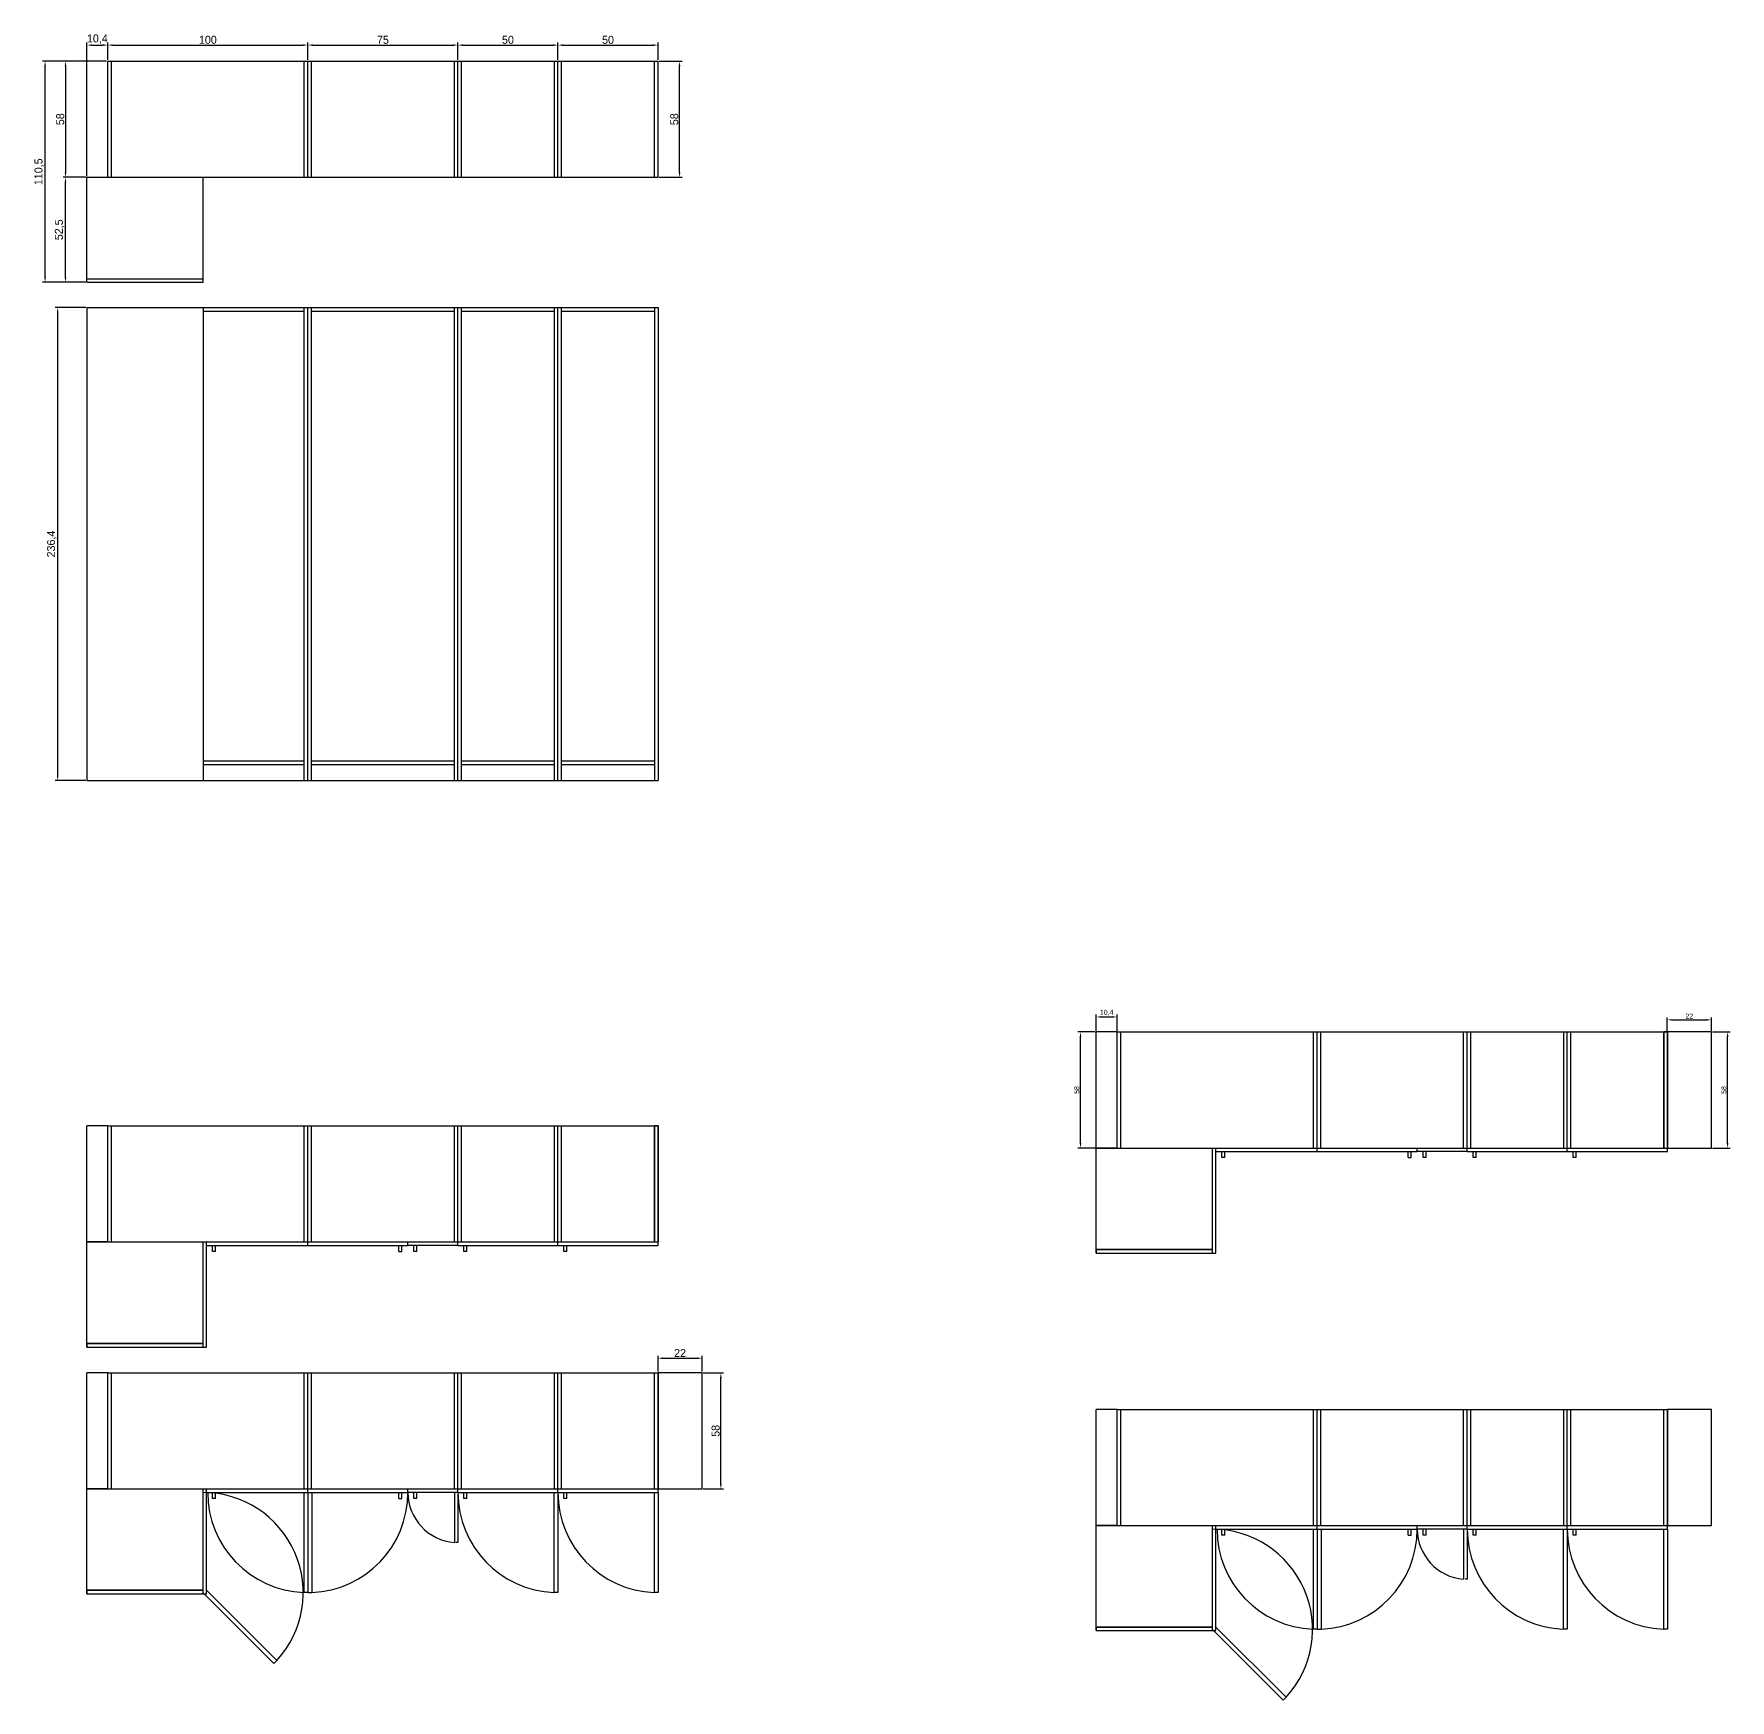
# Model space of a CAD drawing. Header units: millimetres. Extents: x 583 to 3257, y -824 to 1558.
# Drawn here: x 2128 to 2976, y 524 to 1357 of the extents above; entities that cross this region are included whole.
import ezdxf
from ezdxf.lldxf.tags import DXFTag

# ---------------------------------------------------------------- set-up
doc = ezdxf.new("R2010")
doc.units = ezdxf.units.MM
doc.layers.add('Multimedia', color=150, linetype='Continuous')
doc.layers.add('Wymiar', color=7, linetype='Continuous', true_color=0x9e9e9e)
tags = doc.linetypes.add('03B018', pattern=[5.4, 2.16, -3.24]).pattern_tags.tags
tags[6:7] = [DXFTag(74, 4), DXFTag(75, 0), DXFTag(340, '0'), DXFTag(46, 1.0), DXFTag(50, 0.0), DXFTag(44, 0.0), DXFTag(45, 0.0)]
tags[4:5] = [DXFTag(74, 4), DXFTag(75, 0), DXFTag(340, '0'), DXFTag(46, 1.0), DXFTag(50, 0.0), DXFTag(44, 0.0), DXFTag(45, 0.0)]
doc.dimstyles.new('ISO-25', dxfattribs={"dimtxt": 2.5, "dimasz": 2.5, "dimexe": 1.25, "dimexo": 0.625, "dimtad": 1, "dimtxsty": 'Standard', "dimcen": 2.5, "dimadec": 0, "dimazin": 0, "dimtfac": 1, "dimtmove": 0, "dimatfit": 3, "dimfxl": 1, "dimarcsym": 0})

# ---------------------------------------------------------------- blocks, each defined once
blk = doc.blocks.new('Z$W@#21448')
for p, q in [((10.4, 110.5), (285.4, 110.5)), ((10.4, 52.5), (10.4, 110.5)), ((12.2, 52.5), (12.2, 110.5)), ((108.6, 52.5), (108.6, 110.5)), ((110.4, 52.5), (110.4, 110.5)), ((110.4, 52.5), (110.4, 110.5)), ((112.2, 52.5), (112.2, 110.5)), ((183.6, 52.5), (183.6, 110.5)), ((185.4, 52.5), (185.4, 110.5)), ((185.4, 52.5), (185.4, 110.5)), ((187.2, 52.5), (187.2, 110.5)), ((233.6, 52.5), (233.6, 110.5)), ((235.4, 52.5), (235.4, 110.5)), ((235.4, 52.5), (235.4, 110.5)), ((237.2, 52.5), (237.2, 110.5)), ((283.6, 52.5), (283.6, 110.5)), ((285.4, 52.5), (285.4, 110.5)), ((0, 0), (0, 52.5)), ((0, 52.5), (58, 52.5)), ((58, 0), (58, 52.5)), ((58, 52.5), (285.4, 52.5)), ((0, 1.8), (58, 1.8)), ((0, 0), (58, 0))]:
    blk.add_line(p, q)
blk = doc.blocks.new('*D206')
at = {"layer": 'Defpoints', "color": 0}
for p in [(2164.81, 1351.46), (2164.81, 1343.4), (2154.41, 1285.4)]:
    blk.add_point(p, dxfattribs=at)
at = {"layer": 'Wymiar', "color": 0, "lineweight": -2}
for p, q in [((2154.41, 1286.02), (2154.41, 1352.71)), ((2156.91, 1351.46), (2162.31, 1351.46)), ((2164.81, 1344.02), (2164.81, 1352.71))]:
    blk.add_line(p, q, dxfattribs=at)
at = {"layer": 'Wymiar', "color": 0}
for points in [[(2156.91, 1351.87), (2156.91, 1351.04), (2154.41, 1351.46)], [(2162.31, 1351.04), (2162.31, 1351.87), (2164.81, 1351.46)]]:
    blk.add_solid(points, dxfattribs=at)
at = {"layer": 'Wymiar', "color": 0, "insert": (2159.61, 1354.42), "char_height": 4, "attachment_point": 5}
blk.add_mtext('10,4', dxfattribs=at)
blk = doc.blocks.new('*D207')
at = {"layer": 'Defpoints', "color": 0}
for p in [(2264.81, 1351.46), (2164.81, 1343.4), (2264.81, 1343.4)]:
    blk.add_point(p, dxfattribs=at)
at = {"layer": 'Wymiar', "color": 0, "lineweight": -2}
for p, q in [((2164.81, 1344.02), (2164.81, 1352.71)), ((2167.31, 1351.46), (2262.31, 1351.46)), ((2264.81, 1344.02), (2264.81, 1352.71))]:
    blk.add_line(p, q, dxfattribs=at)
at = {"layer": 'Wymiar', "color": 0}
for points in [[(2167.31, 1351.87), (2167.31, 1351.04), (2164.81, 1351.46)], [(2262.31, 1351.04), (2262.31, 1351.87), (2264.81, 1351.46)]]:
    blk.add_solid(points, dxfattribs=at)
at = {"layer": 'Wymiar', "color": 0, "insert": (2214.81, 1354.08), "char_height": 4, "attachment_point": 5}
blk.add_mtext('100', dxfattribs=at)
blk = doc.blocks.new('*D208')
at = {"layer": 'Defpoints', "color": 0}
for p in [(2339.81, 1351.46), (2264.81, 1343.4), (2339.81, 1343.4)]:
    blk.add_point(p, dxfattribs=at)
at = {"layer": 'Wymiar', "color": 0, "lineweight": -2}
for p, q in [((2264.81, 1344.02), (2264.81, 1352.71)), ((2267.31, 1351.46), (2337.31, 1351.46)), ((2339.81, 1344.02), (2339.81, 1352.71))]:
    blk.add_line(p, q, dxfattribs=at)
at = {"layer": 'Wymiar', "color": 0}
for points in [[(2267.31, 1351.87), (2267.31, 1351.04), (2264.81, 1351.46)], [(2337.31, 1351.04), (2337.31, 1351.87), (2339.81, 1351.46)]]:
    blk.add_solid(points, dxfattribs=at)
at = {"layer": 'Wymiar', "color": 0, "insert": (2302.31, 1354.08), "char_height": 4, "attachment_point": 5}
blk.add_mtext('75', dxfattribs=at)
blk = doc.blocks.new('*D209')
at = {"layer": 'Defpoints', "color": 0}
for p in [(2389.81, 1351.46), (2339.81, 1343.4), (2389.81, 1343.4)]:
    blk.add_point(p, dxfattribs=at)
at = {"layer": 'Wymiar', "color": 0, "lineweight": -2}
for p, q in [((2339.81, 1344.02), (2339.81, 1352.71)), ((2342.31, 1351.46), (2387.31, 1351.46)), ((2389.81, 1344.02), (2389.81, 1352.71))]:
    blk.add_line(p, q, dxfattribs=at)
at = {"layer": 'Wymiar', "color": 0}
for points in [[(2342.31, 1351.87), (2342.31, 1351.04), (2339.81, 1351.46)], [(2387.31, 1351.04), (2387.31, 1351.87), (2389.81, 1351.46)]]:
    blk.add_solid(points, dxfattribs=at)
at = {"layer": 'Wymiar', "color": 0, "insert": (2364.81, 1354.08), "char_height": 4, "attachment_point": 5}
blk.add_mtext('50', dxfattribs=at)
blk = doc.blocks.new('*D210')
at = {"layer": 'Defpoints', "color": 0}
for p in [(2439.81, 1351.46), (2389.81, 1343.4), (2439.81, 1343.4)]:
    blk.add_point(p, dxfattribs=at)
at = {"layer": 'Wymiar', "color": 0, "lineweight": -2}
for p, q in [((2389.81, 1344.02), (2389.81, 1352.71)), ((2392.31, 1351.46), (2437.31, 1351.46)), ((2439.81, 1344.02), (2439.81, 1352.71))]:
    blk.add_line(p, q, dxfattribs=at)
at = {"layer": 'Wymiar', "color": 0}
for points in [[(2392.31, 1351.87), (2392.31, 1351.04), (2389.81, 1351.46)], [(2437.31, 1351.04), (2437.31, 1351.87), (2439.81, 1351.46)]]:
    blk.add_solid(points, dxfattribs=at)
at = {"layer": 'Wymiar', "color": 0, "insert": (2414.81, 1354.08), "char_height": 4, "attachment_point": 5}
blk.add_mtext('50', dxfattribs=at)
blk = doc.blocks.new('*D211')
at = {"layer": 'Defpoints', "color": 0}
for p in [(2439.81, 1343.4), (2450.57, 1343.4), (2439.81, 1285.4)]:
    blk.add_point(p, dxfattribs=at)
at = {"layer": 'Wymiar', "color": 0, "lineweight": -2}
for p, q in [((2440.44, 1343.4), (2451.82, 1343.4)), ((2450.57, 1287.9), (2450.57, 1340.9)), ((2440.44, 1285.4), (2451.82, 1285.4))]:
    blk.add_line(p, q, dxfattribs=at)
at = {"layer": 'Wymiar', "color": 0}
for points in [[(2450.98, 1340.9), (2450.15, 1340.9), (2450.57, 1343.4)], [(2450.15, 1287.9), (2450.98, 1287.9), (2450.57, 1285.4)]]:
    blk.add_solid(points, dxfattribs=at)
at = {"layer": 'Wymiar', "color": 0, "insert": (2447.94, 1314.4), "char_height": 4, "attachment_point": 5, "rotation": 90}
blk.add_mtext('58', dxfattribs=at)
blk = doc.blocks.new('*D212')
at = {"layer": 'Defpoints', "color": 0}
for p in [(2164.81, 1343.4), (2143.68, 1285.4), (2154.41, 1285.4)]:
    blk.add_point(p, dxfattribs=at)
at = {"layer": 'Wymiar', "color": 0, "lineweight": -2}
for p, q in [((2164.19, 1343.4), (2142.43, 1343.4)), ((2143.68, 1340.9), (2143.68, 1287.9)), ((2153.79, 1285.4), (2142.43, 1285.4))]:
    blk.add_line(p, q, dxfattribs=at)
at = {"layer": 'Wymiar', "color": 0}
for points in [[(2144.09, 1340.9), (2143.26, 1340.9), (2143.68, 1343.4)], [(2143.26, 1287.9), (2144.09, 1287.9), (2143.68, 1285.4)]]:
    blk.add_solid(points, dxfattribs=at)
at = {"layer": 'Wymiar', "color": 0, "insert": (2141.05, 1314.4), "char_height": 4, "attachment_point": 5, "rotation": 90}
blk.add_mtext('58', dxfattribs=at)
blk = doc.blocks.new('*D213')
at = {"layer": 'Defpoints', "color": 0}
for p in [(2143.68, 1285.4), (2154.41, 1285.4), (2154.41, 1232.9)]:
    blk.add_point(p, dxfattribs=at)
at = {"layer": 'Wymiar', "color": 0, "lineweight": -2}
for p, q in [((2153.79, 1285.4), (2142.43, 1285.4)), ((2143.68, 1235.4), (2143.68, 1282.9)), ((2153.79, 1232.9), (2142.43, 1232.9))]:
    blk.add_line(p, q, dxfattribs=at)
at = {"layer": 'Wymiar', "color": 0}
for points in [[(2144.09, 1282.9), (2143.26, 1282.9), (2143.68, 1285.4)], [(2143.26, 1235.4), (2144.09, 1235.4), (2143.68, 1232.9)]]:
    blk.add_solid(points, dxfattribs=at)
at = {"layer": 'Wymiar', "color": 0, "insert": (2140.72, 1259.15), "char_height": 4, "attachment_point": 5, "rotation": 90}
blk.add_mtext('52,5', dxfattribs=at)
blk = doc.blocks.new('*D214')
at = {"layer": 'Defpoints', "color": 0}
for p in [(2133.47, 1343.4), (2164.81, 1343.4), (2154.41, 1232.9)]:
    blk.add_point(p, dxfattribs=at)
at = {"layer": 'Wymiar', "color": 0, "lineweight": -2}
for p, q in [((2164.19, 1343.4), (2132.22, 1343.4)), ((2133.47, 1235.4), (2133.47, 1340.9)), ((2153.79, 1232.9), (2132.22, 1232.9))]:
    blk.add_line(p, q, dxfattribs=at)
at = {"layer": 'Wymiar', "color": 0}
for points in [[(2133.89, 1340.9), (2133.06, 1340.9), (2133.47, 1343.4)], [(2133.06, 1235.4), (2133.89, 1235.4), (2133.47, 1232.9)]]:
    blk.add_solid(points, dxfattribs=at)
at = {"layer": 'Wymiar', "color": 0, "insert": (2130.52, 1288.15), "char_height": 4, "attachment_point": 5, "rotation": 90}
blk.add_mtext('110,5', dxfattribs=at)
blk = doc.blocks.new('*D215')
at = {"layer": 'Defpoints', "color": 0}
for p in [(2139.78, 1220.28), (2154.41, 1220.28), (2154.41, 983.88)]:
    blk.add_point(p, dxfattribs=at)
at = {"layer": 'Wymiar', "color": 0, "lineweight": -2}
for p, q in [((2153.79, 1220.28), (2138.53, 1220.28)), ((2139.78, 986.38), (2139.78, 1217.78)), ((2153.79, 983.88), (2138.53, 983.88))]:
    blk.add_line(p, q, dxfattribs=at)
at = {"layer": 'Wymiar', "color": 0}
for points in [[(2140.19, 1217.78), (2139.36, 1217.78), (2139.78, 1220.28)], [(2139.36, 986.38), (2140.19, 986.38), (2139.78, 983.88)]]:
    blk.add_solid(points, dxfattribs=at)
at = {"layer": 'Wymiar', "color": 0, "insert": (2136.82, 1102.08), "char_height": 4, "attachment_point": 5, "rotation": 90}
blk.add_mtext('236,4', dxfattribs=at)
blk = doc.blocks.new('*D244')
at = {"layer": 'Defpoints', "color": 0}
for p in [(2669.25, 865.71), (2658.85, 858.2), (2669.25, 858.2)]:
    blk.add_point(p, dxfattribs=at)
at = {"layer": 'Wymiar', "color": 0, "lineweight": -2}
for p, q in [((2658.85, 858.83), (2658.85, 866.96)), ((2661.35, 865.71), (2666.75, 865.71)), ((2669.25, 858.83), (2669.25, 866.96))]:
    blk.add_line(p, q, dxfattribs=at)
at = {"layer": 'Wymiar', "color": 0}
for points in [[(2661.35, 866.12), (2661.35, 865.29), (2658.85, 865.71)], [(2666.75, 865.29), (2666.75, 866.12), (2669.25, 865.71)]]:
    blk.add_solid(points, dxfattribs=at)
at = {"layer": 'Wymiar', "color": 0, "insert": (2664.05, 867.79), "char_height": 2.5, "attachment_point": 5}
blk.add_mtext('10,4', dxfattribs=at)
blk = doc.blocks.new('*D245')
at = {"layer": 'Defpoints', "color": 0}
for p in [(2650.95, 858.2), (2658.85, 858.2), (2658.85, 800.2)]:
    blk.add_point(p, dxfattribs=at)
at = {"layer": 'Wymiar', "color": 0, "lineweight": -2}
for p, q in [((2658.23, 858.2), (2649.7, 858.2)), ((2650.95, 802.7), (2650.95, 855.7)), ((2658.23, 800.2), (2649.7, 800.2))]:
    blk.add_line(p, q, dxfattribs=at)
at = {"layer": 'Wymiar', "color": 0}
for points in [[(2651.37, 855.7), (2650.53, 855.7), (2650.95, 858.2)], [(2650.53, 802.7), (2651.37, 802.7), (2650.95, 800.2)]]:
    blk.add_solid(points, dxfattribs=at)
at = {"layer": 'Wymiar', "color": 0, "insert": (2649.07, 829.2), "char_height": 2.5, "attachment_point": 5, "rotation": 90}
blk.add_mtext('58', dxfattribs=at)
blk = doc.blocks.new('*D246')
at = {"layer": 'Defpoints', "color": 0}
for p in [(2944.25, 858.2), (2966.25, 864.26), (2966.25, 858.2)]:
    blk.add_point(p, dxfattribs=at)
at = {"layer": 'Wymiar', "color": 0, "lineweight": -2}
for p, q in [((2944.25, 858.83), (2944.25, 865.51)), ((2966.25, 858.83), (2966.25, 865.51)), ((2946.75, 864.26), (2963.75, 864.26))]:
    blk.add_line(p, q, dxfattribs=at)
at = {"layer": 'Wymiar', "color": 0}
for points in [[(2946.75, 864.67), (2946.75, 863.84), (2944.25, 864.26)], [(2963.75, 863.84), (2963.75, 864.67), (2966.25, 864.26)]]:
    blk.add_solid(points, dxfattribs=at)
at = {"layer": 'Wymiar', "color": 0, "insert": (2955.25, 866.13), "char_height": 2.5, "attachment_point": 5}
blk.add_mtext('22', dxfattribs=at)
blk = doc.blocks.new('*D247')
at = {"layer": 'Defpoints', "color": 0}
for p in [(2966.25, 858.2), (2974.36, 858.2), (2966.25, 800.2)]:
    blk.add_point(p, dxfattribs=at)
at = {"layer": 'Wymiar', "color": 0, "lineweight": -2}
for p, q in [((2966.88, 858.2), (2975.61, 858.2)), ((2974.36, 802.7), (2974.36, 855.7)), ((2966.88, 800.2), (2975.61, 800.2))]:
    blk.add_line(p, q, dxfattribs=at)
at = {"layer": 'Wymiar', "color": 0}
for points in [[(2974.78, 855.7), (2973.94, 855.7), (2974.36, 858.2)], [(2973.94, 802.7), (2974.78, 802.7), (2974.36, 800.2)]]:
    blk.add_solid(points, dxfattribs=at)
at = {"layer": 'Wymiar', "color": 0, "insert": (2972.48, 829.2), "char_height": 2.5, "attachment_point": 5, "rotation": 90}
blk.add_mtext('58', dxfattribs=at)
blk = doc.blocks.new('*D261')
at = {"layer": 'Defpoints', "color": 0}
for p in [(2439.81, 687.83), (2461.81, 695.13), (2461.81, 687.83)]:
    blk.add_point(p, dxfattribs=at)
at = {"layer": 'Wymiar', "color": 0, "lineweight": -2}
for p, q in [((2439.81, 688.46), (2439.81, 696.38)), ((2461.81, 688.46), (2461.81, 696.38)), ((2442.31, 695.13), (2459.31, 695.13))]:
    blk.add_line(p, q, dxfattribs=at)
at = {"layer": 'Wymiar', "color": 0}
for points in [[(2442.31, 695.55), (2442.31, 694.71), (2439.81, 695.13)], [(2459.31, 694.71), (2459.31, 695.55), (2461.81, 695.13)]]:
    blk.add_solid(points, dxfattribs=at)
at = {"layer": 'Wymiar', "color": 0, "insert": (2450.81, 697.75), "char_height": 4, "attachment_point": 5}
blk.add_mtext('22', dxfattribs=at)
blk = doc.blocks.new('*D262')
at = {"layer": 'Defpoints', "color": 0}
for p in [(2461.81, 687.83), (2471.23, 687.83), (2461.81, 629.83)]:
    blk.add_point(p, dxfattribs=at)
at = {"layer": 'Wymiar', "color": 0, "lineweight": -2}
for p, q in [((2462.44, 687.83), (2472.48, 687.83)), ((2471.23, 632.33), (2471.23, 685.33)), ((2462.44, 629.83), (2472.48, 629.83))]:
    blk.add_line(p, q, dxfattribs=at)
at = {"layer": 'Wymiar', "color": 0}
for points in [[(2471.64, 685.33), (2470.81, 685.33), (2471.23, 687.83)], [(2470.81, 632.33), (2471.64, 632.33), (2471.23, 629.83)]]:
    blk.add_solid(points, dxfattribs=at)
at = {"layer": 'Wymiar', "color": 0, "insert": (2468.6, 658.83), "char_height": 4, "attachment_point": 5, "rotation": 90}
blk.add_mtext('58', dxfattribs=at)

msp = doc.modelspace()

# ---------------------------------------------------------------- linework, layer by layer
for p, q in [((2164.814, 1343.399), (2439.814, 1343.399)), ((2164.814, 1285.399), (2164.814, 1343.399)), ((2166.614, 1285.399), (2166.614, 1343.399)), ((2263.014, 1285.399), (2263.014, 1343.399)), ((2264.814, 1285.399), (2264.814, 1343.399)), ((2264.814, 1285.399), (2264.814, 1343.399)), ((2266.614, 1285.399), (2266.614, 1343.399)), ((2338.014, 1285.399), (2338.014, 1343.399)), ((2339.814, 1285.399), (2339.814, 1343.399)), ((2339.814, 1285.399), (2339.814, 1343.399)), ((2341.614, 1285.399), (2341.614, 1343.399)), ((2388.014, 1285.399), (2388.014, 1343.399)), ((2389.814, 1285.399), (2389.814, 1343.399)), ((2389.814, 1285.399), (2389.814, 1343.399)), ((2391.614, 1285.399), (2391.614, 1343.399)), ((2438.014, 1285.399), (2438.014, 1343.399)), ((2439.814, 1285.399), (2439.814, 1343.399)), ((2154.414, 1232.899), (2154.414, 1285.399)), ((2154.414, 1285.399), (2212.414, 1285.399)), ((2212.414, 1232.899), (2212.414, 1285.399)), ((2212.414, 1285.399), (2439.814, 1285.399)), ((2154.414, 1234.699), (2212.414, 1234.699)), ((2154.414, 1232.899), (2212.414, 1232.899)), ((2154.414, 1220.284), (2154.414, 983.884)), ((2154.414, 1220.284), (2439.814, 1220.284)), ((2212.414, 1220.284), (2212.414, 983.884)), ((2212.414, 1218.484), (2263.014, 1218.484)), ((2263.014, 983.884), (2263.014, 1220.284)), ((2264.814, 983.884), (2264.814, 1220.284)), ((2266.614, 983.884), (2266.614, 1220.284)), ((2266.614, 1218.484), (2338.014, 1218.484)), ((2338.014, 983.884), (2338.014, 1220.284)), ((2339.814, 983.884), (2339.814, 1220.284)), ((2341.614, 983.884), (2341.614, 1220.284)), ((2341.614, 1218.484), (2388.014, 1218.484)), ((2388.014, 983.884), (2388.014, 1220.284)), ((2389.814, 983.884), (2389.814, 1220.284)), ((2391.614, 983.884), (2391.614, 1220.284)), ((2391.614, 1218.484), (2438.014, 1218.484)), ((2438.014, 1220.284), (2438.014, 983.884)), ((2439.814, 1220.284), (2439.814, 983.884)), ((2212.414, 993.684), (2263.014, 993.684)), ((2212.414, 991.884), (2263.014, 991.884)), ((2266.614, 993.684), (2338.014, 993.684)), ((2266.614, 991.884), (2338.014, 991.884)), ((2341.614, 993.684), (2388.014, 993.684)), ((2341.614, 991.884), (2388.014, 991.884)), ((2391.614, 993.684), (2438.014, 993.684)), ((2391.614, 991.884), (2438.014, 991.884)), ((2154.414, 983.884), (2439.814, 983.884))]:
    msp.add_line(p, q)
at = {"layer": 'Multimedia'}
for p, q in [((2658.853, 800.205), (2658.853, 858.205)), ((2669.253, 858.205), (2658.853, 858.205)), ((2669.253, 800.205), (2669.253, 858.205)), ((2944.253, 858.205), (2942.453, 858.205)), ((2942.453, 858.205), (2942.453, 800.205)), ((2966.253, 858.205), (2944.253, 858.205)), ((2944.253, 858.205), (2944.253, 800.205)), ((2966.253, 800.205), (2966.253, 858.205)), ((2154.414, 753.234), (2154.414, 811.234)), ((2164.814, 811.234), (2154.414, 811.234)), ((2164.814, 753.234), (2164.814, 811.234)), ((2439.814, 811.234), (2438.014, 811.234)), ((2438.014, 811.234), (2438.014, 753.234)), ((2439.814, 811.234), (2439.814, 753.234)), ((2669.253, 800.205), (2658.853, 800.205)), ((2716.853, 747.705), (2716.853, 800.205)), ((2716.853, 800.205), (2718.653, 800.205)), ((2718.653, 747.705), (2718.653, 800.205)), ((2718.653, 800.205), (2769.253, 800.205)), ((2718.653, 798.405), (2769.253, 798.405)), ((2721.653, 795.412), (2721.653, 798.412)), ((2723.153, 795.412), (2723.153, 798.412)), ((2769.253, 798.405), (2769.253, 800.205)), ((2769.253, 800.205), (2806.753, 800.205)), ((2769.253, 798.405), (2819.253, 798.405)), ((2806.753, 800.205), (2844.253, 800.205)), ((2814.753, 795.412), (2814.753, 798.412)), ((2816.253, 795.412), (2816.253, 798.412)), ((2819.253, 798.405), (2819.253, 800.205)), ((2844.253, 798.405), (2819.253, 798.405)), ((2822.253, 795.412), (2822.253, 798.412)), ((2823.753, 795.412), (2823.753, 798.412)), ((2844.253, 798.405), (2844.253, 800.205)), ((2844.253, 800.205), (2894.253, 800.205)), ((2844.253, 798.405), (2894.253, 798.405)), ((2847.253, 795.412), (2847.253, 798.412)), ((2848.753, 795.412), (2848.753, 798.412)), ((2894.253, 798.405), (2894.253, 800.205)), ((2894.253, 800.205), (2944.253, 800.205)), ((2894.253, 798.405), (2944.253, 798.405)), ((2897.253, 795.412), (2897.253, 798.412)), ((2898.753, 795.412), (2898.753, 798.412)), ((2944.253, 798.405), (2944.253, 800.205)), ((2944.253, 800.205), (2966.253, 800.205)), ((2723.153, 795.412), (2721.653, 795.412)), ((2814.753, 795.412), (2816.253, 795.412)), ((2823.753, 795.412), (2822.253, 795.412)), ((2848.753, 795.412), (2847.253, 795.412)), ((2898.753, 795.412), (2897.253, 795.412)), ((2164.814, 753.234), (2154.414, 753.234)), ((2212.414, 700.734), (2212.414, 753.234)), ((2212.414, 753.234), (2214.214, 753.234)), ((2214.214, 700.734), (2214.214, 753.234)), ((2214.214, 753.234), (2264.814, 753.234)), ((2214.214, 751.434), (2264.814, 751.434)), ((2217.214, 748.441), (2217.214, 751.441)), ((2218.714, 748.441), (2217.214, 748.441)), ((2218.714, 748.441), (2218.714, 751.441)), ((2264.814, 751.434), (2264.814, 753.234)), ((2264.814, 753.234), (2302.314, 753.234)), ((2264.814, 751.434), (2314.814, 751.434)), ((2302.314, 753.234), (2339.814, 753.234)), ((2310.314, 748.441), (2310.314, 751.441)), ((2310.314, 748.441), (2311.814, 748.441)), ((2311.814, 748.441), (2311.814, 751.441)), ((2314.814, 751.434), (2314.814, 753.234)), ((2339.814, 751.434), (2314.814, 751.434)), ((2317.814, 748.441), (2317.814, 751.441)), ((2319.314, 748.441), (2317.814, 748.441)), ((2319.314, 748.441), (2319.314, 751.441)), ((2339.814, 751.434), (2339.814, 753.234)), ((2339.814, 753.234), (2389.814, 753.234)), ((2339.814, 751.434), (2389.814, 751.434)), ((2342.814, 748.441), (2342.814, 751.441)), ((2344.314, 748.441), (2342.814, 748.441)), ((2344.314, 748.441), (2344.314, 751.441)), ((2389.814, 751.434), (2389.814, 753.234)), ((2389.814, 753.234), (2439.814, 753.234)), ((2389.814, 751.434), (2439.814, 751.434)), ((2392.814, 748.441), (2392.814, 751.441)), ((2394.314, 748.441), (2392.814, 748.441)), ((2394.314, 748.441), (2394.314, 751.441)), ((2439.814, 751.434), (2439.814, 753.234)), ((2658.853, 749.505), (2658.853, 747.705)), ((2716.853, 749.505), (2658.853, 749.505)), ((2658.853, 747.705), (2716.853, 747.705)), ((2716.853, 747.705), (2716.853, 749.505)), ((2716.853, 747.705), (2718.653, 747.705)), ((2154.414, 702.534), (2154.414, 700.734)), ((2212.414, 702.534), (2154.414, 702.534)), ((2154.414, 700.734), (2212.414, 700.734)), ((2212.414, 700.734), (2212.414, 702.534)), ((2212.414, 700.734), (2214.214, 700.734)), ((2154.414, 629.831), (2154.414, 687.831)), ((2164.814, 687.831), (2154.414, 687.831)), ((2164.814, 629.831), (2164.814, 687.831)), ((2438.014, 629.831), (2438.014, 687.831)), ((2438.014, 687.831), (2439.814, 687.831)), ((2439.814, 687.831), (2439.814, 629.831)), ((2461.814, 687.831), (2439.814, 687.831)), ((2461.814, 629.831), (2461.814, 687.831)), ((2658.853, 611.501), (2658.853, 669.501)), ((2669.253, 669.501), (2658.853, 669.501)), ((2669.253, 611.501), (2669.253, 669.501)), ((2966.253, 669.501), (2944.253, 669.501)), ((2944.253, 669.501), (2944.253, 611.501)), ((2966.253, 611.501), (2966.253, 669.501)), ((2164.814, 629.831), (2154.414, 629.831)), ((2212.414, 577.331), (2212.414, 629.831)), ((2212.414, 629.831), (2214.214, 629.831)), ((2214.214, 577.331), (2214.214, 629.831)), ((2214.214, 629.831), (2264.814, 629.831)), ((2214.214, 628.031), (2264.814, 628.031)), ((2217.214, 625.037), (2217.214, 628.037)), ((2218.714, 625.037), (2218.714, 628.037)), ((2262.741, 628.031), (2262.741, 578.031)), ((2264.741, 628.031), (2264.741, 578.031)), ((2264.814, 628.031), (2264.814, 629.831)), ((2264.814, 629.831), (2302.314, 629.831)), ((2264.814, 628.031), (2264.814, 578.031)), ((2264.814, 628.031), (2264.814, 578.031)), ((2264.814, 628.031), (2264.814, 578.031)), ((2264.814, 628.031), (2314.814, 628.031)), ((2266.814, 628.031), (2266.814, 578.031)), ((2266.814, 628.031), (2266.814, 578.031)), ((2302.314, 629.831), (2339.814, 629.831)), ((2310.314, 625.037), (2310.314, 628.037)), ((2311.814, 625.037), (2311.814, 628.037)), ((2314.814, 628.031), (2314.814, 629.831)), ((2339.814, 628.031), (2314.814, 628.031)), ((2317.814, 625.037), (2317.814, 628.037)), ((2319.314, 625.037), (2319.314, 628.037)), ((2338.014, 628.031), (2338.014, 603.031)), ((2339.814, 628.031), (2339.814, 629.831)), ((2339.814, 629.831), (2389.814, 629.831)), ((2339.814, 628.031), (2339.814, 603.031)), ((2339.814, 628.031), (2339.814, 603.031)), ((2339.814, 628.031), (2339.814, 603.031)), ((2339.814, 628.031), (2389.814, 628.031)), ((2342.814, 625.037), (2342.814, 628.037)), ((2344.314, 625.037), (2344.314, 628.037)), ((2387.814, 628.031), (2387.814, 578.031)), ((2389.814, 628.031), (2389.814, 629.831)), ((2389.814, 629.831), (2439.814, 629.831)), ((2389.814, 628.031), (2389.814, 578.031)), ((2389.814, 628.031), (2439.814, 628.031)), ((2392.814, 625.037), (2392.814, 628.037)), ((2394.314, 625.037), (2394.314, 628.037)), ((2437.814, 628.031), (2437.814, 578.031)), ((2439.814, 628.031), (2439.814, 629.831)), ((2439.814, 629.831), (2461.814, 629.831)), ((2439.814, 628.031), (2439.814, 578.031)), ((2218.714, 625.037), (2217.214, 625.037)), ((2310.314, 625.037), (2311.814, 625.037)), ((2319.314, 625.037), (2317.814, 625.037)), ((2344.314, 625.037), (2342.814, 625.037)), ((2394.314, 625.037), (2392.814, 625.037)), ((2669.253, 611.501), (2658.853, 611.501)), ((2716.853, 559.001), (2716.853, 611.501)), ((2716.853, 611.501), (2718.653, 611.501)), ((2718.653, 559.001), (2718.653, 611.501)), ((2718.653, 611.501), (2769.253, 611.501)), ((2769.253, 609.701), (2769.253, 611.501)), ((2769.253, 611.501), (2806.753, 611.501)), ((2806.753, 611.501), (2844.253, 611.501)), ((2819.253, 609.701), (2819.253, 611.501)), ((2844.253, 609.701), (2844.253, 611.501)), ((2844.253, 611.501), (2894.253, 611.501)), ((2894.253, 609.701), (2894.253, 611.501)), ((2894.253, 611.501), (2944.253, 611.501)), ((2944.253, 609.701), (2944.253, 611.501)), ((2944.253, 611.501), (2966.253, 611.501)), ((2339.814, 603.031), (2338.814, 603.031)), ((2718.653, 609.701), (2769.253, 609.701)), ((2721.653, 606.707), (2721.653, 609.707)), ((2723.153, 606.707), (2721.653, 606.707)), ((2723.153, 606.707), (2723.153, 609.707)), ((2767.18, 609.701), (2767.18, 559.701)), ((2769.18, 609.701), (2769.18, 559.701)), ((2769.253, 609.701), (2769.253, 559.701)), ((2769.253, 609.701), (2769.253, 559.701)), ((2769.253, 609.701), (2769.253, 559.701)), ((2769.253, 609.701), (2819.253, 609.701)), ((2771.253, 609.701), (2771.253, 559.701)), ((2771.253, 609.701), (2771.253, 559.701)), ((2814.753, 606.707), (2814.753, 609.707)), ((2814.753, 606.707), (2816.253, 606.707)), ((2816.253, 606.707), (2816.253, 609.707)), ((2844.253, 609.701), (2819.253, 609.701)), ((2822.253, 606.707), (2822.253, 609.707)), ((2823.753, 606.707), (2822.253, 606.707)), ((2823.753, 606.707), (2823.753, 609.707)), ((2842.453, 609.701), (2842.453, 584.701)), ((2844.253, 609.701), (2844.253, 584.701)), ((2844.253, 609.701), (2844.253, 584.701)), ((2844.253, 609.701), (2844.253, 584.701)), ((2844.253, 609.701), (2894.253, 609.701)), ((2847.253, 606.707), (2847.253, 609.707)), ((2848.753, 606.707), (2847.253, 606.707)), ((2848.753, 606.707), (2848.753, 609.707)), ((2892.253, 609.701), (2892.253, 559.701)), ((2894.253, 609.701), (2894.253, 559.701)), ((2894.253, 609.701), (2944.253, 609.701)), ((2897.253, 606.707), (2897.253, 609.707)), ((2898.753, 606.707), (2897.253, 606.707)), ((2898.753, 606.707), (2898.753, 609.707)), ((2942.253, 609.701), (2942.253, 559.701)), ((2944.253, 609.701), (2944.253, 559.701)), ((2154.414, 579.131), (2154.414, 577.331)), ((2212.414, 579.131), (2154.414, 579.131)), ((2154.414, 577.331), (2212.414, 577.331)), ((2212.414, 577.331), (2212.414, 579.131)), ((2212.414, 577.331), (2214.214, 577.331)), ((2212.487, 577.961), (2247.843, 542.606)), ((2213.902, 579.375), (2249.257, 544.02)), ((2262.444, 578.004), (2262.444, 580.004)), ((2264.741, 578.031), (2262.741, 578.031)), ((2264.814, 578.031), (2266.814, 578.031)), ((2264.814, 578.031), (2266.814, 578.031)), ((2389.814, 578.031), (2387.814, 578.031)), ((2439.814, 578.031), (2437.814, 578.031)), ((2844.253, 584.701), (2843.253, 584.701)), ((2658.853, 560.801), (2658.853, 559.001)), ((2716.853, 560.801), (2658.853, 560.801)), ((2716.853, 559.001), (2716.853, 560.801)), ((2716.927, 559.631), (2752.282, 524.276)), ((2718.341, 561.045), (2753.696, 525.69)), ((2766.884, 559.674), (2766.884, 561.674)), ((2769.18, 559.701), (2767.18, 559.701)), ((2769.253, 559.701), (2771.253, 559.701)), ((2769.253, 559.701), (2771.253, 559.701)), ((2894.253, 559.701), (2892.253, 559.701)), ((2944.253, 559.701), (2942.253, 559.701)), ((2658.853, 559.001), (2716.853, 559.001)), ((2716.853, 559.001), (2718.653, 559.001)), ((2249.257, 544.02), (2247.843, 542.606)), ((2753.696, 525.69), (2752.282, 524.276))]:
    msp.add_line(p, q, dxfattribs=at)
at = {"layer": 'Multimedia', "linetype": '03B018'}
for centre, radius, start, end in [((2212.414, 577.931), 50.073, 317.373015, 90), ((2264.814, 628.061), 50.073, 180.034736, 267.626985), ((2264.741, 628.061), 50.073, 272.373015, 359.965264), ((2339.938, 628.081), 25.124, 180.114973, 265.607661), ((2389.887, 628.061), 50.073, 180.034736, 267.626985), ((2439.887, 628.061), 50.073, 180.034736, 267.626985), ((2716.853, 559.601), 50.073, 317.373015, 90), ((2769.253, 609.731), 50.073, 180.034736, 267.626985), ((2769.18, 609.731), 50.073, 272.373015, 359.965264), ((2844.378, 609.751), 25.124, 180.114973, 265.607661), ((2894.327, 609.731), 50.073, 180.034736, 267.626985), ((2944.327, 609.731), 50.073, 180.034736, 267.626985)]:
    msp.add_arc(centre, radius, start, end, dxfattribs=at)

# ---------------------------------------------------------------- block references
for p in [(2658.853, 747.705), (2154.414, 700.734), (2154.414, 577.331), (2658.853, 559.001)]:
    msp.add_blockref('Z$W@#21448', p)

# ---------------------------------------------------------------- dimensions: what is measured, and where the dimension line sits
at = {"layer": 'Wymiar'}
dim = msp.add_linear_dim(base=(2164.814, 1351.458), p1=(2154.414, 1285.399), p2=(2164.814, 1343.399), dimstyle='ISO-25', override={"dimtxt": 4}, dxfattribs=at)
dim.commit()
dim.dimension.update_dxf_attribs({"geometry": '*D206', "text_midpoint": (2159.614, 1351.458), "dimtype": 160})
for base, p1, p2, picture, middle in [((2264.814, 1351.458), (2164.814, 1343.399), (2264.814, 1343.399), '*D207', (2214.814, 1354.083)), ((2339.814, 1351.458), (2264.814, 1343.399), (2339.814, 1343.399), '*D208', (2302.314, 1354.083)), ((2389.814, 1351.458), (2339.814, 1343.399), (2389.814, 1343.399), '*D209', (2364.814, 1354.083)), ((2439.814, 1351.458), (2389.814, 1343.399), (2439.814, 1343.399), '*D210', (2414.814, 1354.083)), ((2461.814, 695.129), (2439.814, 687.831), (2461.814, 687.831), '*D261', (2450.814, 697.754))]:
    dim = msp.add_linear_dim(base=base, p1=p1, p2=p2, dimstyle='ISO-25', override={"dimtxt": 4}, dxfattribs=at)
    dim.commit()
    dim.dimension.update_dxf_attribs({"geometry": picture, "text_midpoint": middle})
for base, p1, p2, picture, middle in [((2133.475, 1343.399), (2154.414, 1232.899), (2164.814, 1343.399), '*D214', (2130.516, 1288.149)), ((2143.676, 1285.399), (2164.814, 1343.399), (2154.414, 1285.399), '*D212', (2141.051, 1314.399)), ((2450.568, 1343.399), (2439.814, 1285.399), (2439.814, 1343.399), '*D211', (2447.943, 1314.399)), ((2143.676, 1285.399), (2154.414, 1232.899), (2154.414, 1285.399), '*D213', (2140.718, 1259.149)), ((2139.777, 1220.284), (2154.414, 983.884), (2154.414, 1220.284), '*D215', (2136.819, 1102.084)), ((2471.228, 687.831), (2461.814, 629.831), (2461.814, 687.831), '*D262', (2468.603, 658.831))]:
    dim = msp.add_linear_dim(base=base, p1=p1, p2=p2, angle=90, dimstyle='ISO-25', override={"dimtxt": 4}, dxfattribs=at)
    dim.commit()
    dim.dimension.update_dxf_attribs({"geometry": picture, "text_midpoint": middle})
for base, p1, p2, picture, middle in [((2669.253, 865.706), (2658.853, 858.205), (2669.253, 858.205), '*D244', (2664.053, 867.789)), ((2966.253, 864.258), (2944.253, 858.205), (2966.253, 858.205), '*D246', (2955.253, 866.133))]:
    dim = msp.add_linear_dim(base=base, p1=p1, p2=p2, dimstyle='ISO-25', dxfattribs=at)
    dim.commit()
    dim.dimension.update_dxf_attribs({"geometry": picture, "text_midpoint": middle})
for base, p1, p2, picture, middle in [((2650.95, 858.205), (2658.853, 800.205), (2658.853, 858.205), '*D245', (2649.075, 829.205)), ((2974.36, 858.205), (2966.253, 800.205), (2966.253, 858.205), '*D247', (2972.485, 829.205))]:
    dim = msp.add_linear_dim(base=base, p1=p1, p2=p2, angle=90, dimstyle='ISO-25', dxfattribs=at)
    dim.commit()
    dim.dimension.update_dxf_attribs({"geometry": picture, "text_midpoint": middle})

doc.saveas('drawing.dxf')
